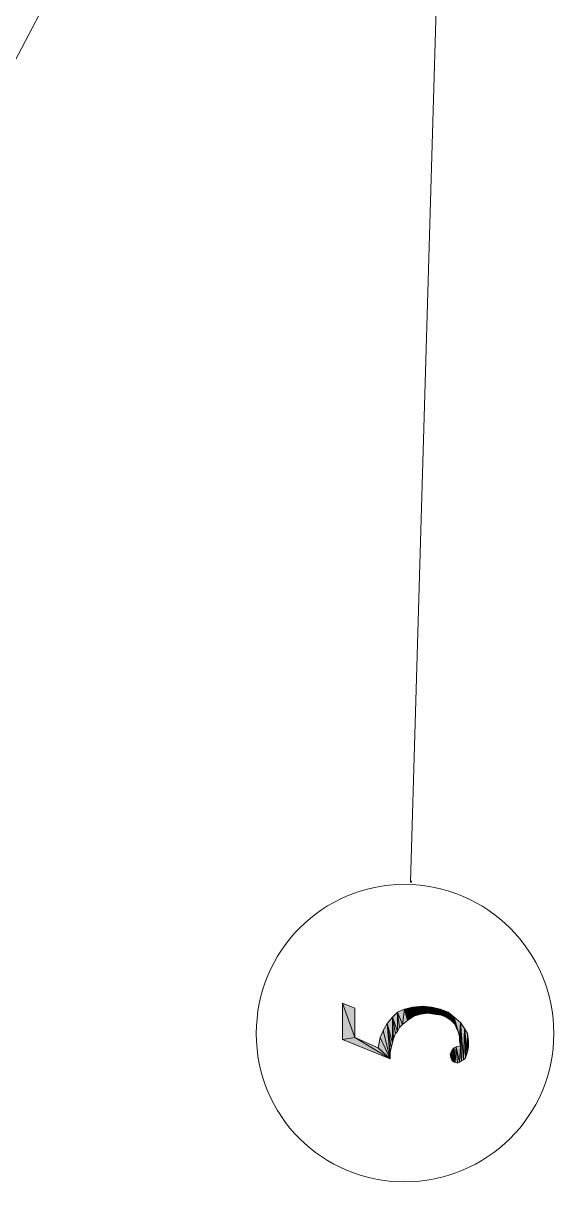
# Model space of a CAD drawing. Header units: inches. Extents: x 11 to 682, y 148 to 1119.
# Drawn here: x 580.2 to 611.6, y 214.2 to 282.7 of the extents above; entities that cross this region are included whole.
import ezdxf

# ---------------------------------------------------------------- set-up
doc = ezdxf.new("R2010")
doc.units = ezdxf.units.IN
doc.header["$MEASUREMENT"] = 0
doc.layers.add('图层 1', color=7, linetype='Continuous')

msp = doc.modelspace()

# ---------------------------------------------------------------- hatches: boundary and pattern name
at = {"layer": '图层 1', "true_color": 0xffffff}
h = msp.add_hatch(color=7, dxfattribs=at)
h.dxf.hatch_style = 2
h.paths.add_polyline_path([(603.12, 231.9), (603.18, 231.9), (603.18, 231.96), (603.12, 231.96)])
for points in [[(599.82, 222.72), (599.1, 224.76), (599.82, 224.46)], [(599.1, 222.6), (599.1, 224.76), (599.82, 222.72)], [(603.72, 224.1), (603.24, 224.52), (603.84, 224.58)], [(603.84, 224.58), (604.14, 224.16), (603.72, 224.1)], [(604.14, 224.16), (603.84, 224.58), (604.38, 224.52)], [(602.04, 222.42), (601.74, 223.56), (602.04, 223.92)], [(602.34, 223.08), (602.04, 223.92), (602.34, 224.22)], [(602.04, 223.92), (602.1, 222.66), (602.04, 222.42)], [(602.22, 222.96), (602.1, 222.66), (602.04, 223.92)], [(602.34, 223.08), (602.22, 222.96), (602.04, 223.92)], [(602.64, 223.5), (602.34, 224.22), (602.76, 224.4)], [(602.34, 224.22), (602.46, 223.32), (602.34, 223.08)], [(602.64, 223.5), (602.46, 223.32), (602.34, 224.22)], [(602.76, 224.4), (602.94, 223.74), (602.64, 223.5)], [(602.94, 223.74), (602.76, 224.4), (603.24, 224.52)], [(603.24, 224.52), (603.3, 223.98), (602.939, 223.74)], [(603.72, 224.1), (603.3, 223.98), (603.24, 224.52)], [(604.38, 224.52), (604.5, 224.1), (604.14, 224.16)], [(604.5, 224.1), (604.38, 224.52), (604.86, 224.4)], [(604.86, 224.4), (604.92, 224.04), (604.5, 224.1)], [(605.22, 223.92), (604.92, 224.04), (604.86, 224.4)], [(605.22, 223.92), (604.86, 224.4), (605.34, 224.22)], [(605.34, 224.22), (605.52, 223.74), (605.22, 223.92)], [(605.64, 223.62), (605.52, 223.74), (605.34, 224.22)], [(605.64, 223.62), (605.34, 224.22), (605.7, 223.92)], [(605.7, 223.92), (605.76, 223.5), (605.64, 223.62)], [(605.82, 223.32), (605.76, 223.5), (605.7, 223.92)], [(605.88, 223.14), (605.82, 223.32), (605.7, 223.92)], [(605.94, 223.02), (605.88, 223.14), (605.7, 223.92)], [(606, 222.78), (605.939, 223.02), (605.7, 223.92)], [(606, 222.78), (605.7, 223.92), (606.06, 223.62)], [(601.5, 223.14), (601.74, 223.56), (601.92, 221.46)], [(601.92, 221.82), (601.92, 221.46), (601.74, 223.56)], [(601.98, 222.12), (601.92, 221.82), (601.74, 223.56)], [(602.04, 222.42), (601.979, 222.12), (601.74, 223.56)], [(606.06, 223.62), (606.06, 222.24), (606, 222.78)], [(606.06, 222.24), (606.06, 223.62), (606.12, 221.34)], [(606.24, 221.4), (606.12, 221.34), (606.06, 223.62)], [(606.24, 221.4), (606.06, 223.62), (606.3, 223.26)], [(606.3, 223.26), (606.36, 221.52), (606.24, 221.4)], [(606.42, 221.7), (606.36, 221.52), (606.3, 223.26)], [(606.48, 221.88), (606.42, 221.7), (606.3, 223.26)], [(606.48, 221.88), (606.3, 223.26), (606.48, 222.96)], [(599.82, 222.72), (601.92, 221.46), (599.1, 222.6)], [(599.82, 222.72), (601.2, 222.12), (601.92, 221.46)], [(601.2, 222.12), (601.32, 222.72), (601.92, 221.46)], [(601.32, 222.72), (601.5, 223.14), (601.92, 221.46)], [(606, 222.78), (606.06, 222.24), (606, 222.54)], [(606.54, 222.18), (606.479, 222.96), (606.54, 222.54)], [(606.48, 222.96), (606.54, 222.18), (606.48, 221.88)], [(605.52, 221.46), (605.46, 221.7), (605.52, 221.88)], [(605.58, 221.34), (605.52, 221.88), (605.58, 222)], [(605.52, 221.88), (605.58, 221.34), (605.52, 221.46)], [(605.7, 221.28), (605.58, 222), (605.7, 222.12)], [(605.58, 222), (605.7, 221.28), (605.58, 221.34)], [(605.76, 221.28), (605.7, 222.12), (605.82, 222.18)], [(605.7, 222.12), (605.76, 221.28), (605.7, 221.28)], [(605.82, 222.18), (605.88, 221.22), (605.76, 221.28)], [(606, 221.28), (605.82, 222.18), (606.06, 222.24)], [(606, 221.28), (605.88, 221.22), (605.82, 222.18)], [(606.06, 222.24), (606.12, 221.34), (606, 221.28)]]:
    msp.add_hatch(color=7, dxfattribs=at).paths.add_polyline_path(points)

# ---------------------------------------------------------------- linework, layer by layer
at = {"layer": '图层 1', "color": 7, "lineweight": 18, "true_color": 0xffffff}
for points in [[(603.12, 231.9), (605.22, 303.66)], [(553.92, 231.3), (589.98, 299.94)]]:
    msp.add_lwpolyline(points, dxfattribs=at)
at = {"layer": '图层 1', "lineweight": 0}
for points in [[(603.12, 231.9), (603.18, 231.9), (603.18, 231.96), (603.12, 231.96), (603.12, 231.9)], [(599.82, 222.72), (599.1, 224.76), (599.82, 224.46), (599.82, 222.72)], [(599.1, 222.6), (599.1, 224.76), (599.82, 222.72), (599.1, 222.6)], [(603.72, 224.1), (603.24, 224.52), (603.84, 224.58), (603.72, 224.1)], [(603.84, 224.58), (604.14, 224.16), (603.72, 224.1), (603.84, 224.58)], [(604.14, 224.16), (603.84, 224.58), (604.38, 224.52), (604.14, 224.16)], [(602.04, 222.42), (601.74, 223.56), (602.04, 223.92), (602.04, 222.42)], [(602.34, 223.08), (602.04, 223.92), (602.34, 224.22), (602.34, 223.08)], [(602.04, 223.92), (602.1, 222.66), (602.04, 222.42), (602.04, 223.92)], [(602.22, 222.96), (602.1, 222.66), (602.04, 223.92), (602.22, 222.96)], [(602.34, 223.08), (602.22, 222.96), (602.04, 223.92), (602.34, 223.08)], [(602.64, 223.5), (602.34, 224.22), (602.76, 224.4), (602.64, 223.5)], [(602.34, 224.22), (602.46, 223.32), (602.34, 223.08), (602.34, 224.22)], [(602.64, 223.5), (602.46, 223.32), (602.34, 224.22), (602.64, 223.5)], [(602.76, 224.4), (602.94, 223.74), (602.64, 223.5), (602.76, 224.4)], [(602.94, 223.74), (602.76, 224.4), (603.24, 224.52), (602.94, 223.74)], [(603.24, 224.52), (603.3, 223.98), (602.939, 223.74), (603.24, 224.52)], [(603.72, 224.1), (603.3, 223.98), (603.24, 224.52), (603.72, 224.1)], [(604.38, 224.52), (604.5, 224.1), (604.14, 224.16), (604.38, 224.52)], [(604.5, 224.1), (604.38, 224.52), (604.86, 224.4), (604.5, 224.1)], [(604.86, 224.4), (604.92, 224.04), (604.5, 224.1), (604.86, 224.4)], [(605.22, 223.92), (604.92, 224.04), (604.86, 224.4), (605.22, 223.92)], [(605.22, 223.92), (604.86, 224.4), (605.34, 224.22), (605.22, 223.92)], [(605.34, 224.22), (605.52, 223.74), (605.22, 223.92), (605.34, 224.22)], [(605.64, 223.62), (605.52, 223.74), (605.34, 224.22), (605.64, 223.62)], [(605.64, 223.62), (605.34, 224.22), (605.7, 223.92), (605.64, 223.62)], [(605.7, 223.92), (605.76, 223.5), (605.64, 223.62), (605.7, 223.92)], [(605.82, 223.32), (605.76, 223.5), (605.7, 223.92), (605.82, 223.32)], [(605.88, 223.14), (605.82, 223.32), (605.7, 223.92), (605.88, 223.14)], [(605.94, 223.02), (605.88, 223.14), (605.7, 223.92), (605.94, 223.02)], [(606, 222.78), (605.939, 223.02), (605.7, 223.92), (606, 222.78)], [(606, 222.78), (605.7, 223.92), (606.06, 223.62), (606, 222.78)], [(601.5, 223.14), (601.74, 223.56), (601.92, 221.46), (601.5, 223.14)], [(601.92, 221.82), (601.92, 221.46), (601.74, 223.56), (601.92, 221.82)], [(601.98, 222.12), (601.92, 221.82), (601.74, 223.56), (601.98, 222.12)], [(602.04, 222.42), (601.979, 222.12), (601.74, 223.56), (602.04, 222.42)], [(606.06, 223.62), (606.06, 222.24), (606, 222.78), (606.06, 223.62)], [(606.06, 222.24), (606.06, 223.62), (606.12, 221.34), (606.06, 222.24)], [(606.24, 221.4), (606.12, 221.34), (606.06, 223.62), (606.24, 221.4)], [(606.24, 221.4), (606.06, 223.62), (606.3, 223.26), (606.24, 221.4)], [(606.3, 223.26), (606.36, 221.52), (606.24, 221.4), (606.3, 223.26)], [(606.42, 221.7), (606.36, 221.52), (606.3, 223.26), (606.42, 221.7)], [(606.48, 221.88), (606.42, 221.7), (606.3, 223.26), (606.48, 221.88)], [(606.48, 221.88), (606.3, 223.26), (606.48, 222.96), (606.48, 221.88)], [(599.82, 222.72), (601.92, 221.46), (599.1, 222.6), (599.82, 222.72)], [(599.82, 222.72), (601.2, 222.12), (601.92, 221.46), (599.82, 222.72)], [(601.2, 222.12), (601.32, 222.72), (601.92, 221.46), (601.2, 222.12)], [(601.32, 222.72), (601.5, 223.14), (601.92, 221.46), (601.32, 222.72)], [(606, 222.78), (606.06, 222.24), (606, 222.54), (606, 222.78)], [(606.54, 222.18), (606.479, 222.96), (606.54, 222.54), (606.54, 222.18)], [(606.48, 222.96), (606.54, 222.18), (606.48, 221.88), (606.48, 222.96)], [(605.52, 221.46), (605.46, 221.7), (605.52, 221.88), (605.52, 221.46)], [(605.58, 221.34), (605.52, 221.88), (605.58, 222), (605.58, 221.34)], [(605.52, 221.88), (605.58, 221.34), (605.52, 221.46), (605.52, 221.88)], [(605.7, 221.28), (605.58, 222), (605.7, 222.12), (605.7, 221.28)], [(605.58, 222), (605.7, 221.28), (605.58, 221.34), (605.58, 222)], [(605.76, 221.28), (605.7, 222.12), (605.82, 222.18), (605.76, 221.28)], [(605.7, 222.12), (605.76, 221.28), (605.7, 221.28), (605.7, 222.12)], [(605.82, 222.18), (605.88, 221.22), (605.76, 221.28), (605.82, 222.18)], [(606, 221.28), (605.82, 222.18), (606.06, 222.24), (606, 221.28)], [(606, 221.28), (605.88, 221.22), (605.82, 222.18), (606, 221.28)], [(606.06, 222.24), (606.12, 221.34), (606, 221.28), (606.06, 222.24)]]:
    msp.add_lwpolyline(points, dxfattribs=at)
at = {"layer": '图层 1', "color": 7, "lineweight": 18, "true_color": 0xffffff}
msp.add_open_spline([(602.76, 214.2), (607.62, 214.2), (611.58, 218.1), (611.58, 222.96), (611.58, 227.82), (607.62, 231.78), (602.76, 231.78), (597.9, 231.78), (594, 227.82), (594, 222.96), (594, 218.1), (597.9, 214.2), (602.76, 214.2)], degree=3, knots=[0, 0, 0, 0, 1, 1, 1, 2, 2, 2, 3, 3, 3, 4, 4, 4, 4], dxfattribs=at)

doc.saveas('drawing.dxf')
